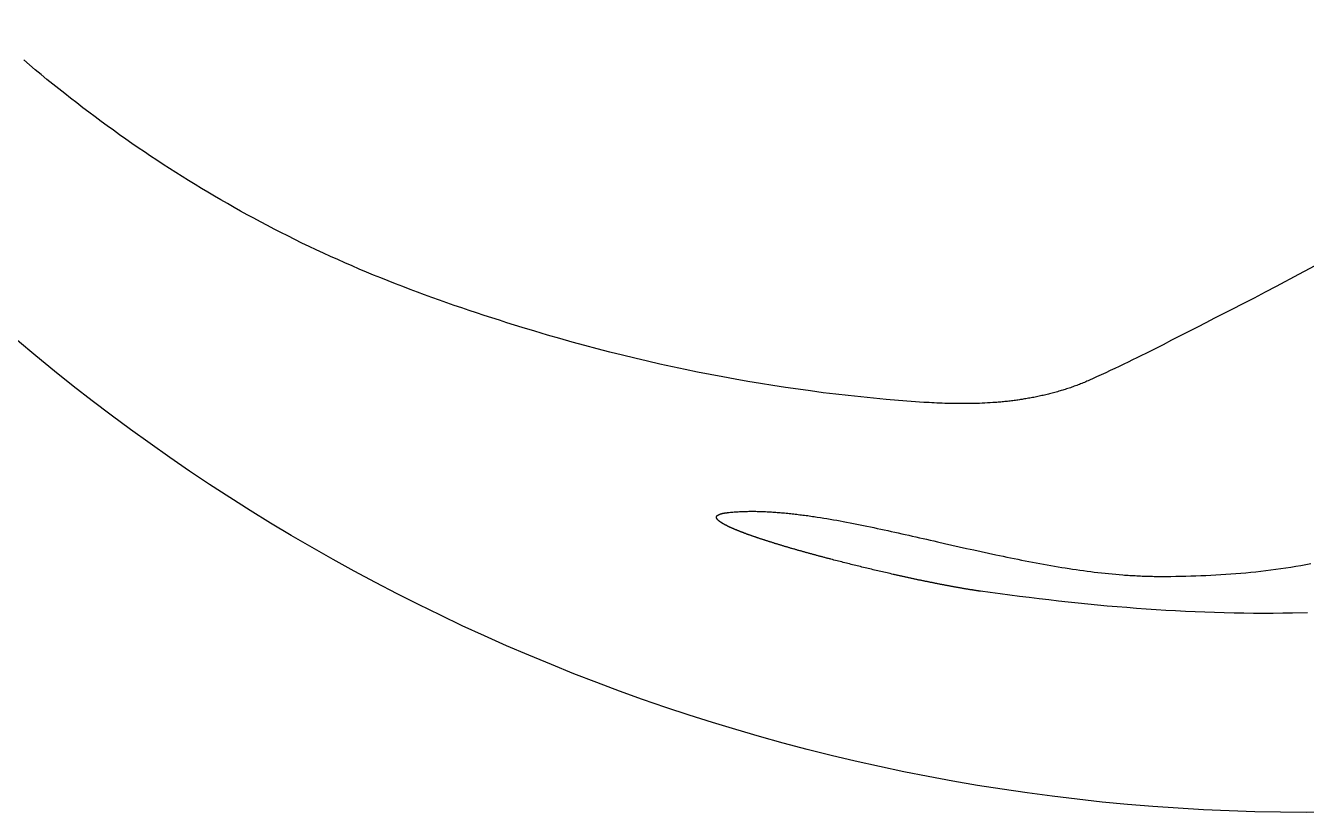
# Model space of a CAD drawing. Header units: millimetres. Extents: x 162 to 582, y 91 to 388.
# Drawn here: x 503.674 to 505.265, y 127.306 to 128.283 of the extents above; entities that cross this region are included whole.
import ezdxf

# ---------------------------------------------------------------- set-up
doc = ezdxf.new("R2010")
doc.units = ezdxf.units.MM
doc.layers.add('0_Title Block', color=7, linetype='Continuous')

# ---------------------------------------------------------------- blocks, each defined once
blk = doc.blocks.new('GE&DAEWOO_TEMPLATE')
at = {"color": 0, "ltscale": 0.006}
for points in [[(343.436, 36.2101), (343.4172, 36.2097), (343.4052, 36.2095), (343.3931, 36.2093), (343.381, 36.2093), (343.3689, 36.2094), (343.3568, 36.2095), (343.3447, 36.2097), (343.3326, 36.21), (343.3205, 36.2103), (343.3084, 36.2107), (343.2963, 36.2112), (343.2842, 36.2118), (343.2721, 36.2124), (343.2599, 36.2131), (343.2478, 36.2138), (343.2357, 36.2146), (343.2236, 36.2155), (343.2115, 36.2165), (343.1994, 36.2175), (343.1872, 36.2185), (343.1751, 36.2196), (343.163, 36.2208), (343.1509, 36.222), (343.1388, 36.2233), (343.1267, 36.2246), (343.1145, 36.226), (343.1024, 36.2274), (343.0903, 36.2289), (343.0782, 36.2304), (343.0661, 36.232), (343.054, 36.2336), (343.0419, 36.2352), (343.0298, 36.2369), (343.0294, 36.2369), (343.0291, 36.237), (343.0285, 36.2371), (343.0278, 36.2371), (343.0272, 36.2372), (343.0265, 36.2373), (343.0258, 36.2374), (343.0252, 36.2375), (343.0245, 36.2376), (343.0238, 36.2377), (343.0232, 36.2378), (343.0225, 36.2379), (343.0218, 36.238), (343.0211, 36.2382), (343.0204, 36.2383), (343.0197, 36.2384), (343.019, 36.2385), (343.0183, 36.2386), (343.0176, 36.2387), (343.0169, 36.2388), (343.0162, 36.2389), (343.0155, 36.239), (343.0147, 36.2392), (343.014, 36.2393), (343.0133, 36.2394), (343.0126, 36.2395), (343.0118, 36.2396), (343.0111, 36.2398), (343.0103, 36.2399), (343.0096, 36.24), (343.0088, 36.2401), (343.0081, 36.2403), (343.0073, 36.2404), (343.0066, 36.2405), (343.0058, 36.2407), (343.0051, 36.2408), (343.0043, 36.2409), (343.0035, 36.2411), (343.0027, 36.2412), (343.002, 36.2413), (343.0012, 36.2415), (343.0004, 36.2416), (342.9996, 36.2418), (342.9988, 36.2419), (342.998, 36.242), (342.9972, 36.2422), (342.9964, 36.2423), (342.9956, 36.2425), (342.9948, 36.2426), (342.994, 36.2428), (342.9932, 36.2429), (342.9924, 36.2431), (342.9916, 36.2432), (342.9908, 36.2434), (342.9899, 36.2435), (342.9891, 36.2437), (342.9883, 36.2438), (342.9875, 36.244), (342.9866, 36.2441), (342.9858, 36.2443), (342.985, 36.2445), (342.9841, 36.2446), (342.9833, 36.2448), (342.9824, 36.2449), (342.9816, 36.2451), (342.9807, 36.2453), (342.9799, 36.2454), (342.979, 36.2456), (342.9782, 36.2458), (342.9773, 36.2459), (342.9765, 36.2461), (342.9756, 36.2463), (342.9747, 36.2465), (342.9739, 36.2466), (342.973, 36.2468), (342.9721, 36.247), (342.9712, 36.2471), (342.9704, 36.2473), (342.9695, 36.2475), (342.9686, 36.2477), (342.9677, 36.2479), (342.9668, 36.248), (342.9659, 36.2482), (342.965, 36.2484), (342.9642, 36.2486), (342.9633, 36.2488), (342.9624, 36.2489), (342.9615, 36.2491), (342.9606, 36.2493), (342.9597, 36.2495), (342.9588, 36.2497), (342.9579, 36.2499), (342.957, 36.2501), (342.956, 36.2503), (342.9551, 36.2504), (342.9542, 36.2506), (342.9533, 36.2508), (342.9524, 36.251), (342.9515, 36.2512), (342.9505, 36.2514), (342.9496, 36.2516), (342.9487, 36.2518), (342.9478, 36.252), (342.9469, 36.2522), (342.9459, 36.2524), (342.945, 36.2526), (342.9441, 36.2528), (342.9431, 36.253), (342.9422, 36.2532), (342.9413, 36.2534), (342.9403, 36.2536), (342.9394, 36.2538), (342.9385, 36.254), (342.9375, 36.2542), (342.9366, 36.2544), (342.9356, 36.2546), (342.9347, 36.2548), (342.9337, 36.255), (342.9328, 36.2552), (342.9318, 36.2554), (342.9309, 36.2557), (342.93, 36.2559), (342.929, 36.2561), (342.928, 36.2563), (342.9271, 36.2565), (342.9261, 36.2567), (342.9252, 36.2569), (342.9242, 36.2571), (342.9233, 36.2574), (342.9223, 36.2576), (342.9214, 36.2578), (342.9194, 36.2582), (342.9175, 36.2587), (342.9156, 36.2591), (342.9137, 36.2595), (342.9117, 36.26), (342.9098, 36.2604), (342.9079, 36.2609), (342.9059, 36.2613), (342.904, 36.2618), (342.902, 36.2622), (342.9001, 36.2627), (342.8981, 36.2632), (342.8962, 36.2636), (342.8942, 36.2641), (342.8923, 36.2645), (342.8903, 36.265), (342.8884, 36.2655), (342.8864, 36.2659), (342.8845, 36.2664), (342.8825, 36.2669), (342.8806, 36.2674), (342.8786, 36.2678), (342.8767, 36.2683), (342.8748, 36.2688), (342.8728, 36.2693), (342.8709, 36.2698), (342.8689, 36.2702), (342.867, 36.2707), (342.865, 36.2712), (342.8631, 36.2717), (342.8612, 36.2722), (342.8592, 36.2727), (342.8573, 36.2732), (342.8554, 36.2736), (342.8534, 36.2741), (342.8515, 36.2746), (342.8496, 36.2751), (342.8477, 36.2756), (342.8458, 36.2761), (342.8439, 36.2766), (342.8429, 36.2769), (342.842, 36.2771), (342.841, 36.2774), (342.8401, 36.2776), (342.8391, 36.2779), (342.8382, 36.2781), (342.8372, 36.2784), (342.8363, 36.2786), (342.8354, 36.2789), (342.8344, 36.2791), (342.8335, 36.2794), (342.8325, 36.2796), (342.8316, 36.2799), (342.8307, 36.2801), (342.8297, 36.2804), (342.8288, 36.2806), (342.8279, 36.2809), (342.8269, 36.2811), (342.826, 36.2814), (342.8251, 36.2816), (342.8242, 36.2819), (342.8232, 36.2821), (342.8223, 36.2824), (342.8214, 36.2826), (342.8205, 36.2829), (342.8196, 36.2831), (342.8186, 36.2834), (342.8177, 36.2836), (342.8168, 36.2839), (342.8159, 36.2841), (342.815, 36.2844), (342.8141, 36.2846), (342.8132, 36.2849), (342.8123, 36.2851), (342.8114, 36.2854), (342.8105, 36.2856), (342.8096, 36.2859), (342.8087, 36.2861), (342.8078, 36.2864), (342.8069, 36.2866), (342.806, 36.2869), (342.8051, 36.2871), (342.8042, 36.2874), (342.8034, 36.2876), (342.8025, 36.2879), (342.8016, 36.2881), (342.8007, 36.2884), (342.7999, 36.2886), (342.799, 36.2889), (342.7981, 36.2891), (342.7972, 36.2894), (342.7964, 36.2896), (342.7955, 36.2899), (342.7947, 36.2901), (342.7938, 36.2904), (342.7929, 36.2906), (342.7921, 36.2909), (342.7912, 36.2911), (342.7904, 36.2914), (342.7895, 36.2916), (342.7887, 36.2919), (342.7879, 36.2921), (342.787, 36.2924), (342.7862, 36.2926), (342.7854, 36.2929), (342.7845, 36.2931), (342.7837, 36.2934), (342.7829, 36.2936), (342.782, 36.2939), (342.7812, 36.2941), (342.7804, 36.2944), (342.7796, 36.2946), (342.7788, 36.2949), (342.778, 36.2951), (342.7772, 36.2953), (342.7764, 36.2956), (342.7756, 36.2958), (342.7748, 36.2961), (342.774, 36.2963), (342.7732, 36.2966), (342.7724, 36.2968), (342.7716, 36.2971), (342.7708, 36.2973), (342.7701, 36.2976), (342.7693, 36.2978), (342.7685, 36.298), (342.7677, 36.2983), (342.767, 36.2985), (342.7662, 36.2988), (342.7654, 36.299), (342.7647, 36.2993), (342.7639, 36.2995), (342.7632, 36.2997), (342.7624, 36.3), (342.7617, 36.3002), (342.761, 36.3005), (342.7602, 36.3007), (342.7595, 36.3009), (342.7588, 36.3012), (342.758, 36.3014), (342.7573, 36.3017), (342.7566, 36.3019), (342.7559, 36.3021), (342.7552, 36.3024), (342.7544, 36.3026), (342.7537, 36.3028), (342.753, 36.3031), (342.7523, 36.3033), (342.7516, 36.3035), (342.751, 36.3038), (342.7503, 36.304), (342.7496, 36.3042), (342.7489, 36.3045), (342.7482, 36.3047), (342.7476, 36.3049), (342.7469, 36.3052), (342.7462, 36.3054), (342.7456, 36.3056), (342.7449, 36.3059), (342.7443, 36.3061), (342.7436, 36.3063), (342.743, 36.3066), (342.7423, 36.3068), (342.7417, 36.307), (342.7411, 36.3072), (342.7404, 36.3075), (342.7398, 36.3077), (342.7392, 36.3079), (342.7386, 36.3082), (342.7383, 36.3083), (342.738, 36.3084), (342.7376, 36.3085), (342.7373, 36.3086), (342.737, 36.3087), (342.7367, 36.3088), (342.7364, 36.3089), (342.7361, 36.3091), (342.7358, 36.3092), (342.7355, 36.3093), (342.7353, 36.3094), (342.735, 36.3095), (342.7347, 36.3096), (342.7344, 36.3097), (342.7341, 36.3098), (342.7338, 36.3099), (342.7335, 36.3101), (342.7332, 36.3102), (342.7329, 36.3103), (342.7326, 36.3104), (342.7324, 36.3105), (342.7321, 36.3106), (342.7318, 36.3107), (342.7315, 36.3108), (342.7312, 36.3109), (342.7309, 36.311), (342.7307, 36.3112), (342.7304, 36.3113), (342.7301, 36.3114), (342.7298, 36.3115), (342.7296, 36.3116), (342.7293, 36.3117), (342.729, 36.3118), (342.7288, 36.3119), (342.7285, 36.312), (342.7282, 36.3121), (342.728, 36.3122), (342.7277, 36.3123), (342.7274, 36.3124), (342.7272, 36.3126), (342.7269, 36.3127), (342.7266, 36.3128), (342.7264, 36.3129), (342.7261, 36.313), (342.7259, 36.3131), (342.7256, 36.3132), (342.7253, 36.3133), (342.7251, 36.3134), (342.7248, 36.3135), (342.7246, 36.3136), (342.7243, 36.3137), (342.7241, 36.3138), (342.7238, 36.3139), (342.7236, 36.314), (342.7234, 36.3141), (342.7231, 36.3142), (342.7229, 36.3143), (342.7226, 36.3145), (342.7224, 36.3146), (342.7221, 36.3147), (342.7219, 36.3148), (342.7217, 36.3149), (342.7214, 36.315), (342.7212, 36.3151), (342.721, 36.3152), (342.7207, 36.3153), (342.7205, 36.3154), (342.7203, 36.3155), (342.72, 36.3156), (342.7198, 36.3157), (342.7196, 36.3158), (342.7194, 36.3159), (342.7191, 36.316), (342.7189, 36.3161), (342.7187, 36.3162), (342.7185, 36.3163), (342.7183, 36.3164), (342.7181, 36.3165), (342.7178, 36.3166), (342.7176, 36.3167), (342.7174, 36.3168), (342.7172, 36.3169), (342.717, 36.317), (342.7168, 36.3171), (342.7166, 36.3172), (342.7164, 36.3173), (342.7162, 36.3174), (342.716, 36.3175), (342.7158, 36.3176), (342.7156, 36.3177), (342.7154, 36.3178), (342.7152, 36.3179), (342.715, 36.318), (342.7148, 36.3181), (342.7146, 36.3182), (342.7144, 36.3183), (342.7142, 36.3184), (342.714, 36.3185), (342.7138, 36.3186), (342.7136, 36.3187), (342.7134, 36.3188), (342.7132, 36.3189), (342.7131, 36.3189), (342.7129, 36.319), (342.7127, 36.3191), (342.7125, 36.3192), (342.7123, 36.3193), (342.7122, 36.3194), (342.712, 36.3195), (342.7118, 36.3196), (342.7116, 36.3197), (342.7115, 36.3198), (342.7113, 36.3199), (342.7111, 36.32), (342.711, 36.3201), (342.7108, 36.3202), (342.7106, 36.3203), (342.7105, 36.3204), (342.7103, 36.3204), (342.7101, 36.3205), (342.71, 36.3206), (342.7098, 36.3207), (342.7097, 36.3208), (342.7095, 36.3209), (342.7094, 36.321), (342.7092, 36.3211), (342.7091, 36.3212), (342.7089, 36.3213), (342.7088, 36.3214), (342.7086, 36.3215), (342.7085, 36.3215), (342.7083, 36.3216), (342.7082, 36.3217), (342.708, 36.3218), (342.7079, 36.3219), (342.7078, 36.322), (342.7076, 36.3221), (342.7075, 36.3222), (342.7074, 36.3222), (342.7072, 36.3223), (342.7071, 36.3224), (342.707, 36.3225), (342.7069, 36.3226), (342.7067, 36.3227), (342.7066, 36.3228), (342.7065, 36.3229), (342.7064, 36.3229), (342.7062, 36.323), (342.7061, 36.3231), (342.706, 36.3232), (342.7059, 36.3233), (342.7058, 36.3234), (342.7057, 36.3235), (342.7056, 36.3235), (342.7054, 36.3236), (342.7053, 36.3237), (342.7052, 36.3238), (342.7051, 36.3239), (342.705, 36.324), (342.7049, 36.324), (342.7048, 36.3241), (342.7047, 36.3242), (342.7046, 36.3243), (342.7045, 36.3244), (342.7044, 36.3245), (342.7043, 36.3245), (342.7043, 36.3246), (342.7042, 36.3247), (342.7041, 36.3248), (342.704, 36.3249), (342.7039, 36.3249), (342.7038, 36.325), (342.7037, 36.3251), (342.7037, 36.3252), (342.7036, 36.3253), (342.7035, 36.3253), (342.7034, 36.3254), (342.7034, 36.3255), (342.7033, 36.3256), (342.7032, 36.3256), (342.7031, 36.3257), (342.7031, 36.3258), (342.703, 36.3259), (342.7029, 36.326), (342.7029, 36.326), (342.7028, 36.3261), (342.7028, 36.3262), (342.7027, 36.3263), (342.7027, 36.3263), (342.7026, 36.3264), (342.7025, 36.3265), (342.7025, 36.3266), (342.7024, 36.3266), (342.7024, 36.3267), (342.7024, 36.3268), (342.7023, 36.3269), (342.7023, 36.3269), (342.7022, 36.327), (342.7022, 36.3271), (342.7021, 36.3272), (342.7021, 36.3272), (342.7021, 36.3273), (342.702, 36.3274), (342.702, 36.3274), (342.702, 36.3275), (342.702, 36.3276), (342.7019, 36.3277), (342.7019, 36.3277), (342.7019, 36.3278), (342.7019, 36.3279), (342.7018, 36.3279), (342.7018, 36.328), (342.7018, 36.3281), (342.7018, 36.3281), (342.7018, 36.3282), (342.7018, 36.3283), (342.7018, 36.3284), (342.7017, 36.3284), (342.7017, 36.3285), (342.7017, 36.3286), (342.7017, 36.3286), (342.7017, 36.3287), (342.7017, 36.3288), (342.7017, 36.3288), (342.7017, 36.3289), (342.7017, 36.329), (342.7018, 36.329), (342.7018, 36.3291), (342.7018, 36.3291), (342.7018, 36.3292), (342.7018, 36.3293), (342.7018, 36.3293), (342.7018, 36.3294), (342.7019, 36.3295), (342.7019, 36.3295), (342.7019, 36.3296), (342.7019, 36.3297), (342.702, 36.3297), (342.702, 36.3298), (342.702, 36.3298), (342.702, 36.3299), (342.7021, 36.33), (342.7021, 36.33), (342.7022, 36.3301), (342.7022, 36.3301), (342.7022, 36.3302), (342.7023, 36.3303), (342.7023, 36.3303), (342.7024, 36.3304), (342.7024, 36.3304), (342.7025, 36.3305), (342.7025, 36.3306), (342.7026, 36.3306), (342.7026, 36.3307), (342.7027, 36.3307), (342.7027, 36.3308), (342.7028, 36.3308), (342.7029, 36.3309), (342.7029, 36.3309), (342.703, 36.331), (342.7031, 36.3311), (342.7031, 36.3311), (342.7032, 36.3312), (342.7033, 36.3312), (342.7034, 36.3313), (342.7034, 36.3313), (342.7035, 36.3314), (342.7036, 36.3314), (342.7037, 36.3315), (342.7038, 36.3315), (342.7039, 36.3316), (342.7039, 36.3316), (342.704, 36.3317), (342.7041, 36.3317), (342.7042, 36.3318), (342.7043, 36.3318), (342.7044, 36.3319), (342.7045, 36.3319), (342.7046, 36.332), (342.7047, 36.332), (342.7048, 36.3321), (342.7049, 36.3321), (342.705, 36.3322), (342.7052, 36.3322), (342.7053, 36.3323), (342.7054, 36.3323), (342.7055, 36.3324), (342.7056, 36.3324), (342.7057, 36.3325), (342.7059, 36.3325), (342.706, 36.3326), (342.7061, 36.3326), (342.7062, 36.3327), (342.7064, 36.3327), (342.7065, 36.3327), (342.7066, 36.3328), (342.7068, 36.3328), (342.7069, 36.3329), (342.7071, 36.3329), (342.7072, 36.333), (342.7073, 36.333), (342.7075, 36.333), (342.7076, 36.3331), (342.7078, 36.3331), (342.7079, 36.3332), (342.7081, 36.3332), (342.7082, 36.3332), (342.7084, 36.3333), (342.7086, 36.3333), (342.7087, 36.3334), (342.7089, 36.3334), (342.7091, 36.3334), (342.7092, 36.3335), (342.7094, 36.3335), (342.7096, 36.3336), (342.7097, 36.3336), (342.7099, 36.3336), (342.7101, 36.3337), (342.7103, 36.3337), (342.7105, 36.3337), (342.7106, 36.3338), (342.7108, 36.3338), (342.711, 36.3338), (342.7112, 36.3339), (342.7114, 36.3339), (342.7116, 36.3339), (342.7118, 36.334), (342.712, 36.334), (342.7122, 36.334), (342.7124, 36.3341), (342.7126, 36.3341), (342.7128, 36.3341), (342.713, 36.3342), (342.7132, 36.3342), (342.7134, 36.3342), (342.7136, 36.3343), (342.7139, 36.3343), (342.7141, 36.3343), (342.7143, 36.3343), (342.7145, 36.3344), (342.7147, 36.3344), (342.715, 36.3344), (342.7152, 36.3345), (342.7154, 36.3345), (342.7157, 36.3345), (342.7159, 36.3345), (342.7175, 36.3347), (342.719, 36.3349), (342.7206, 36.335), (342.7222, 36.3351), (342.7238, 36.3353), (342.7254, 36.3354), (342.727, 36.3355), (342.7287, 36.3356), (342.7303, 36.3357), (342.7319, 36.3358), (342.7336, 36.3358), (342.7352, 36.3359), (342.7369, 36.336), (342.7386, 36.336), (342.7403, 36.336), (342.7419, 36.3361), (342.7436, 36.3361), (342.7453, 36.3361), (342.747, 36.3361), (342.7488, 36.3361), (342.7505, 36.3361), (342.7522, 36.336), (342.754, 36.336), (342.7557, 36.336), (342.7574, 36.3359), (342.7592, 36.3358), (342.761, 36.3358), (342.7627, 36.3357), (342.7645, 36.3356), (342.7663, 36.3355), (342.7681, 36.3354), (342.7699, 36.3353), (342.7717, 36.3352), (342.7735, 36.3351), (342.7754, 36.335), (342.7772, 36.3348), (342.779, 36.3347), (342.7809, 36.3345), (342.7827, 36.3344), (342.7846, 36.3342), (342.7864, 36.334), (342.7883, 36.3339), (342.7902, 36.3337), (342.792, 36.3335), (342.7939, 36.3333), (342.7958, 36.3331), (342.7977, 36.3329), (342.7996, 36.3326), (342.8015, 36.3324), (342.8034, 36.3322), (342.8054, 36.3319), (342.8073, 36.3317), (342.8092, 36.3315), (342.8112, 36.3312), (342.8131, 36.3309), (342.8151, 36.3307), (342.817, 36.3304), (342.819, 36.3301), (342.8209, 36.3298), (342.8229, 36.3295), (342.8249, 36.3292), (342.8269, 36.3289), (342.8309, 36.3283), (342.8349, 36.3277), (342.8389, 36.327), (342.8429, 36.3263), (342.847, 36.3256), (342.8511, 36.3249), (342.8552, 36.3241), (342.8593, 36.3234), (342.8634, 36.3226), (342.8676, 36.3218), (342.8718, 36.321), (342.876, 36.3202), (342.8802, 36.3193), (342.8844, 36.3185), (342.8886, 36.3176), (342.8929, 36.3167), (342.8972, 36.3158), (342.9015, 36.3149), (342.9058, 36.314), (342.9101, 36.3131), (342.9144, 36.3121), (342.9187, 36.3112), (342.9231, 36.3102), (342.9275, 36.3093), (342.9318, 36.3083), (342.9362, 36.3073), (342.9406, 36.3063), (342.945, 36.3053), (342.9495, 36.3043), (342.9539, 36.3033), (342.9583, 36.3023), (342.9628, 36.3013), (342.9673, 36.3003), (342.9717, 36.2993), (342.9762, 36.2983), (342.9852, 36.2962), (342.9942, 36.2942), (343.0032, 36.2921), (343.0123, 36.2901), (343.0214, 36.2881), (343.0304, 36.2861), (343.0395, 36.2841), (343.0487, 36.2821), (343.0532, 36.2812), (343.0578, 36.2802), (343.0623, 36.2793), (343.0669, 36.2783), (343.0715, 36.2774), (343.076, 36.2765), (343.0806, 36.2756), (343.0851, 36.2747), (343.0897, 36.2738), (343.0943, 36.2729), (343.0988, 36.2721), (343.1034, 36.2712), (343.1079, 36.2704), (343.1125, 36.2696), (343.117, 36.2688), (343.1215, 36.268), (343.1261, 36.2673), (343.1306, 36.2665), (343.1351, 36.2658), (343.1397, 36.2651), (343.1442, 36.2644), (343.1487, 36.2637), (343.1532, 36.2631), (343.1577, 36.2625), (343.1621, 36.2619), (343.1666, 36.2613), (343.1711, 36.2607), (343.1756, 36.2602), (343.18, 36.2597), (343.1844, 36.2592), (343.1889, 36.2587), (343.1933, 36.2583), (343.1977, 36.2579), (343.2021, 36.2575), (343.2065, 36.2572), (343.2087, 36.257), (343.2109, 36.2568), (343.2131, 36.2567), (343.2152, 36.2565), (343.2174, 36.2564), (343.2196, 36.2563), (343.2218, 36.2562), (343.2239, 36.256), (343.2261, 36.2559), (343.2283, 36.2558), (343.2304, 36.2557), (343.2326, 36.2557), (343.2347, 36.2556), (343.2369, 36.2555), (343.239, 36.2555), (343.2411, 36.2554), (343.2433, 36.2554), (343.2454, 36.2553), (343.2475, 36.2553), (343.2497, 36.2553), (343.2518, 36.2553), (343.2539, 36.2553), (343.2601, 36.2553), (343.2663, 36.2553), (343.2725, 36.2554), (343.2787, 36.2555), (343.2849, 36.2557), (343.2911, 36.2558), (343.2973, 36.256), (343.3036, 36.2562), (343.3098, 36.2565), (343.316, 36.2568), (343.3222, 36.2571), (343.3284, 36.2575), (343.3346, 36.2579), (343.3408, 36.2583), (343.347, 36.2588), (343.3532, 36.2593), (343.3594, 36.2599), (343.3656, 36.2605), (343.3719, 36.2611), (343.3781, 36.2618), (343.3843, 36.2625), (343.3905, 36.2633), (343.3967, 36.2641), (343.4029, 36.265), (343.4091, 36.2659), (343.4153, 36.2669), (343.4215, 36.2679), (343.4277, 36.2689), (343.4339, 36.27), (343.4401, 36.2712)], [(343.4522, 36.6446), (343.4247, 36.63), (343.3972, 36.6154), (343.3834, 36.6081), (343.3696, 36.6009), (343.3558, 36.5938), (343.342, 36.5867), (343.3312, 36.5813), (343.3205, 36.5758), (343.3098, 36.5703), (343.2992, 36.5648), (343.2779, 36.5539), (343.2672, 36.5484), (343.2565, 36.543), (343.2458, 36.5375), (343.235, 36.5321), (343.2296, 36.5294), (343.2241, 36.5267), (343.2187, 36.5241), (343.2132, 36.5214), (343.2077, 36.5187), (343.2021, 36.5161), (343.1966, 36.5134), (343.191, 36.5108), (343.1853, 36.5081), (343.1797, 36.5055), (343.174, 36.5029), (343.1682, 36.5003), (343.1667, 36.4996), (343.1651, 36.4989), (343.1635, 36.4982), (343.162, 36.4975), (343.1604, 36.4969), (343.1588, 36.4962), (343.1573, 36.4956), (343.1557, 36.4949), (343.1541, 36.4943), (343.1525, 36.4937), (343.1509, 36.4931), (343.1493, 36.4925), (343.1478, 36.4919), (343.1462, 36.4913), (343.1446, 36.4907), (343.143, 36.4902), (343.1414, 36.4896), (343.1398, 36.4891), (343.1382, 36.4886), (343.1366, 36.488), (343.135, 36.4875), (343.1334, 36.487), (343.1318, 36.4865), (343.1301, 36.486), (343.1285, 36.4855), (343.1269, 36.4851), (343.1253, 36.4846), (343.1237, 36.4841), (343.1221, 36.4837), (343.1205, 36.4833), (343.1188, 36.4828), (343.1172, 36.4824), (343.1156, 36.482), (343.114, 36.4816), (343.1124, 36.4812), (343.1107, 36.4808), (343.1091, 36.4804), (343.1075, 36.48), (343.1058, 36.4797), (343.1042, 36.4793), (343.1026, 36.4789), (343.1009, 36.4786), (343.0993, 36.4783), (343.0977, 36.4779), (343.096, 36.4776), (343.0944, 36.4773), (343.0928, 36.477), (343.0911, 36.4767), (343.0895, 36.4764), (343.0878, 36.4761), (343.0862, 36.4758), (343.0845, 36.4756), (343.0829, 36.4753), (343.0813, 36.475), (343.0796, 36.4748), (343.078, 36.4745), (343.0763, 36.4743), (343.0747, 36.4741), (343.073, 36.4738), (343.0714, 36.4736), (343.0697, 36.4734), (343.0681, 36.4732), (343.0664, 36.473), (343.0648, 36.4728), (343.0631, 36.4726), (343.0615, 36.4725), (343.0598, 36.4723), (343.0581, 36.4721), (343.0565, 36.472), (343.0548, 36.4718), (343.0532, 36.4717), (343.0515, 36.4715), (343.0499, 36.4714), (343.0482, 36.4713), (343.0449, 36.471), (343.0416, 36.4708), (343.0383, 36.4706), (343.035, 36.4704), (343.0317, 36.4703), (343.0283, 36.4701), (343.025, 36.47), (343.0217, 36.4699), (343.0184, 36.4699), (343.0151, 36.4698), (343.0118, 36.4698), (343.0085, 36.4698), (343.0052, 36.4698), (343.0019, 36.4698), (342.9986, 36.4698), (342.9953, 36.4699), (342.992, 36.4699), (342.9887, 36.47), (342.9854, 36.4701), (342.9821, 36.4702), (342.9789, 36.4704), (342.9756, 36.4705), (342.9723, 36.4707), (342.9691, 36.4709), (342.9658, 36.471), (342.9625, 36.4712), (342.9593, 36.4714), (342.9437, 36.4725), (342.928, 36.4737), (342.9124, 36.4751), (342.8968, 36.4765), (342.8812, 36.4781), (342.8655, 36.4797), (342.8499, 36.4815), (342.8343, 36.4834), (342.8187, 36.4855), (342.8031, 36.4876), (342.7875, 36.4899), (342.7719, 36.4922), (342.7563, 36.4947), (342.7407, 36.4973), (342.7251, 36.5), (342.7095, 36.5029), (342.6939, 36.5058), (342.6783, 36.5089), (342.6627, 36.5121), (342.6471, 36.5154), (342.6315, 36.5189), (342.616, 36.5224), (342.6004, 36.5261), (342.5848, 36.5298), (342.5693, 36.5337), (342.5537, 36.5378), (342.5382, 36.5419), (342.5226, 36.5461), (342.5071, 36.5505), (342.4916, 36.555), (342.476, 36.5596), (342.4605, 36.5643), (342.451, 36.5673), (342.4414, 36.5703), (342.432, 36.5733), (342.4225, 36.5763), (342.4131, 36.5793), (342.4038, 36.5824), (342.3945, 36.5855), (342.3852, 36.5887), (342.3759, 36.5918), (342.3667, 36.595), (342.3575, 36.5983), (342.3483, 36.6016), (342.3392, 36.6049), (342.3301, 36.6083), (342.321, 36.6117), (342.3119, 36.6151), (342.3029, 36.6186), (342.2938, 36.6222), (342.2848, 36.6258), (342.2758, 36.6295), (342.2669, 36.6332), (342.2579, 36.6369), (342.249, 36.6407), (342.2401, 36.6446), (342.2312, 36.6486), (342.2223, 36.6526), (342.2134, 36.6566), (342.2045, 36.6608), (342.1956, 36.665), (342.1868, 36.6692), (342.1779, 36.6736), (342.1691, 36.678), (342.1606, 36.6823), (342.1522, 36.6866), (342.1438, 36.691), (342.1354, 36.6954), (342.1271, 36.6999), (342.1188, 36.7044), (342.1106, 36.7089), (342.1024, 36.7135), (342.0943, 36.7181), (342.0861, 36.7228), (342.078, 36.7275), (342.07, 36.7323), (342.062, 36.7371), (342.054, 36.7419), (342.046, 36.7468), (342.0381, 36.7518), (342.0302, 36.7567), (342.0223, 36.7618), (342.0145, 36.7668), (342.0066, 36.772), (341.9988, 36.7771), (341.9911, 36.7824), (341.9833, 36.7876), (341.9756, 36.793), (341.9679, 36.7983), (341.9602, 36.8037), (341.9525, 36.8092), (341.9449, 36.8147), (341.9373, 36.8203), (341.9297, 36.8259), (341.9221, 36.8316), (341.9145, 36.8373), (341.9069, 36.8431), (341.8994, 36.8489), (341.892, 36.8547), (341.8846, 36.8606), (341.8772, 36.8665), (341.8699, 36.8724), (341.8627, 36.8784), (341.8555, 36.8844), (341.8483, 36.8904), (341.8412, 36.8965)]]:
    blk.add_lwpolyline(points, dxfattribs=at)
blk.add_circle((343.4346, 38.4438), 2.4815, dxfattribs=at)

msp = doc.modelspace()

# ---------------------------------------------------------------- block references
at = {"layer": '0_Title Block'}
msp.add_blockref('GE&DAEWOO_TEMPLATE', (161.8305, 91.3439), dxfattribs=at)

doc.saveas('drawing.dxf')
